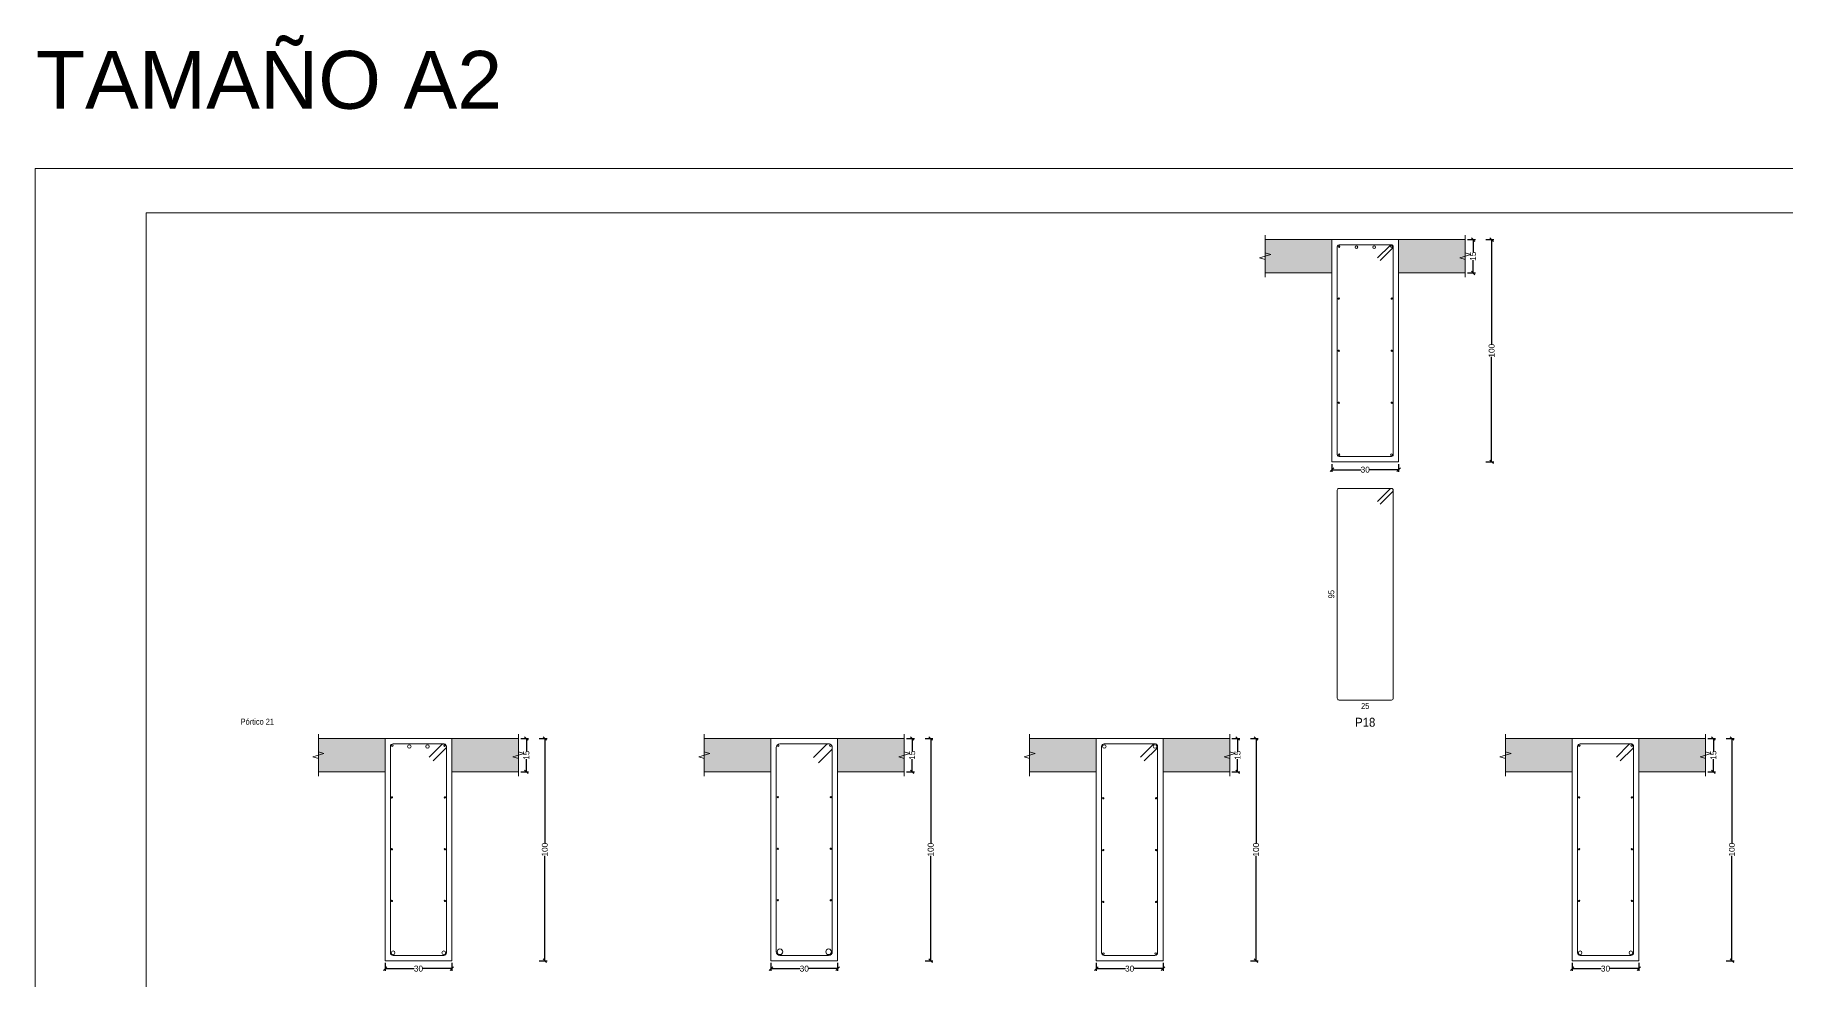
# Model space of a CAD drawing. Header units: millimetres. Extents: x 3 to 479, y -191 to 120.
# Drawn here: x 236.25 to 275.64, y -114.31 to -93.05 of the extents above; entities that cross this region are included whole.
import ezdxf
from ezdxf.enums import TextEntityAlignment as Align

# ---------------------------------------------------------------- set-up
doc = ezdxf.new("R2010")
doc.units = ezdxf.units.MM
for name, color, linetype, lineweight in [('ALZ_REF_REFERENCIA_PORTICO', 3, 'Continuous', 9), ('ARM_LONGITUDINAL_Ø12', 171, 'Continuous', 9), ('ARM_LONGITUDINAL_Ø16', 212, 'Continuous', 9), ('ARM_LONGITUDINAL_Ø25', 20, 'Continuous', 9), ('ARM_LONGITUDINAL_Ø6', 151, 'Continuous', 9), ('ARM_LONGITUDINAL_Ø8', 32, 'Continuous', 9), ('ARM_TRANSVERSAL_Ø8', 32, 'Continuous', 9), ('CIM_REFEREN', 2, 'Continuous', 0), ('RECUAD_LIMITES', 2, 'Continuous', 0), ('RECUAD_MARCO', 1, 'Continuous', 20), ('SEC_CONT_FORJADOS_SECCION', 8, 'Continuous', 9), ('SEC_CONT_VIG_HORMIGON_SECCION', 2, 'Continuous', 9), ('SEC_COTAS_SEC_DIM_VIGA', 122, 'Continuous', 0), ('SEC_COTAS_TEXTOS_DESPIECE_ESTRIBADO', 122, 'Continuous', 0), ('SEC_REF_TXT_POSICIONES_ARM_ESTRIBOS', 1, 'Continuous', 9)]:
    doc.layers.add(name, color=color, linetype=linetype, lineweight=lineweight)
doc.styles.add('CYPETXT_0.2_romans', font='arial.ttf', dxfattribs={"height": 0.133333})
doc.styles.add('CYPETXT_romans', font='arial.ttf', dxfattribs={"height": 0.2})
doc.dimstyles.new('cype_oblique', dxfattribs={"dimtxt": 0.18, "dimasz": 0.18, "dimexe": 0.05, "dimexo": 0.05, "dimgap": 0, "dimtad": 0, "dimdec": 4, "dimzin": 0, "dimdsep": 46, "dimtxsty": 'CYPETXT_0.2_romans', "dimblk": 'OBLIQUE', "dimtsz": 0.04, "dimcen": 0.09, "dimadec": 0, "dimazin": 0, "dimtfac": 1, "dimtdec": 4, "dimtofl": 0, "dimtmove": 2, "dimatfit": 3, "dimfxl": 1, "dimtolj": 1, "dimtzin": 0, "dimarcsym": 0})

# ---------------------------------------------------------------- blocks, each defined once
blk = doc.blocks.new('*D738')
at = {"layer": 'Defpoints', "color": 0, "transparency": 16777216}
for p in [(244.128, -113.881), (245.628, -113.881), (245.628, -114.058)]:
    blk.add_point(p, dxfattribs=at)
at = {"layer": 'SEC_COTAS_SEC_DIM_VIGA', "color": 0, "lineweight": -2, "transparency": 16777216}
for p, q in [((244.088, -114.098), (244.168, -114.018)), ((244.128, -113.931), (244.128, -114.108)), ((244.128, -114.058), (244.782, -114.058)), ((245.628, -114.058), (244.973, -114.058)), ((245.588, -114.098), (245.668, -114.018)), ((245.628, -113.931), (245.628, -114.108))]:
    blk.add_line(p, q, dxfattribs=at)
at = {"layer": 'SEC_COTAS_SEC_DIM_VIGA', "color": 0, "transparency": 16777216, "insert": (244.878, -114.058), "char_height": 0.1333, "attachment_point": 5, "style": 'CYPETXT_0.2_romans'}
blk.add_mtext('\\A1;30', dxfattribs=at)
blk = doc.blocks.new('_OBLIQUE')
at = {"color": 0, "linetype": 'ByBlock', "lineweight": -2}
blk.add_line((-0.5, -0.5), (0.5, 0.5), dxfattribs=at)
blk = doc.blocks.new('*D739')
at = {"layer": 'Defpoints', "color": 0, "transparency": 16777216}
for p in [(247.128, -108.881), (247.305, -108.881), (247.128, -109.631)]:
    blk.add_point(p, dxfattribs=at)
at = {"layer": 'SEC_COTAS_SEC_DIM_VIGA', "color": 0, "lineweight": -2, "transparency": 16777216}
for p, q in [((247.178, -108.881), (247.355, -108.881)), ((247.345, -108.921), (247.265, -108.841)), ((247.305, -108.881), (247.305, -109.166)), ((247.305, -109.631), (247.305, -109.346)), ((247.178, -109.631), (247.355, -109.631)), ((247.345, -109.671), (247.265, -109.591))]:
    blk.add_line(p, q, dxfattribs=at)
at = {"layer": 'SEC_COTAS_SEC_DIM_VIGA', "color": 0, "transparency": 16777216, "insert": (247.305, -109.256), "char_height": 0.1333, "attachment_point": 5, "rotation": 90, "style": 'CYPETXT_0.2_romans'}
blk.add_mtext('\\A1;15', dxfattribs=at)
blk = doc.blocks.new('*D740')
at = {"layer": 'Defpoints', "color": 0, "transparency": 16777216}
for p in [(247.544, -108.881), (247.721, -108.881), (247.544, -113.881)]:
    blk.add_point(p, dxfattribs=at)
at = {"layer": 'SEC_COTAS_SEC_DIM_VIGA', "color": 0, "lineweight": -2, "transparency": 16777216}
for p, q in [((247.594, -108.881), (247.771, -108.881)), ((247.761, -108.921), (247.681, -108.841)), ((247.721, -108.881), (247.721, -111.24)), ((247.721, -113.881), (247.721, -111.522)), ((247.594, -113.881), (247.771, -113.881)), ((247.761, -113.921), (247.681, -113.841))]:
    blk.add_line(p, q, dxfattribs=at)
at = {"layer": 'SEC_COTAS_SEC_DIM_VIGA', "color": 0, "transparency": 16777216, "insert": (247.721, -111.381), "char_height": 0.1333, "attachment_point": 5, "rotation": 90, "style": 'CYPETXT_0.2_romans'}
blk.add_mtext('\\A1;100', dxfattribs=at)
blk = doc.blocks.new('*D741')
at = {"layer": 'Defpoints', "color": 0, "transparency": 16777216}
for p in [(252.808, -113.881), (254.308, -113.881), (254.308, -114.058)]:
    blk.add_point(p, dxfattribs=at)
at = {"layer": 'SEC_COTAS_SEC_DIM_VIGA', "color": 0, "lineweight": -2, "transparency": 16777216}
for p, q in [((252.768, -114.098), (252.848, -114.018)), ((252.808, -113.931), (252.808, -114.108)), ((252.808, -114.058), (253.462, -114.058)), ((254.308, -114.058), (253.653, -114.058)), ((254.268, -114.098), (254.348, -114.018)), ((254.308, -113.931), (254.308, -114.108))]:
    blk.add_line(p, q, dxfattribs=at)
at = {"layer": 'SEC_COTAS_SEC_DIM_VIGA', "color": 0, "transparency": 16777216, "insert": (253.558, -114.058), "char_height": 0.1333, "attachment_point": 5, "style": 'CYPETXT_0.2_romans'}
blk.add_mtext('\\A1;30', dxfattribs=at)
blk = doc.blocks.new('*D742')
at = {"layer": 'Defpoints', "color": 0, "transparency": 16777216}
for p in [(255.808, -108.881), (255.985, -108.881), (255.808, -109.631)]:
    blk.add_point(p, dxfattribs=at)
at = {"layer": 'SEC_COTAS_SEC_DIM_VIGA', "color": 0, "lineweight": -2, "transparency": 16777216}
for p, q in [((255.858, -108.881), (256.035, -108.881)), ((256.025, -108.921), (255.945, -108.841)), ((255.985, -108.881), (255.985, -109.166)), ((255.985, -109.631), (255.985, -109.346)), ((255.858, -109.631), (256.035, -109.631)), ((256.025, -109.671), (255.945, -109.591))]:
    blk.add_line(p, q, dxfattribs=at)
at = {"layer": 'SEC_COTAS_SEC_DIM_VIGA', "color": 0, "transparency": 16777216, "insert": (255.985, -109.256), "char_height": 0.1333, "attachment_point": 5, "rotation": 90, "style": 'CYPETXT_0.2_romans'}
blk.add_mtext('\\A1;15', dxfattribs=at)
blk = doc.blocks.new('*D743')
at = {"layer": 'Defpoints', "color": 0, "transparency": 16777216}
for p in [(256.224, -108.881), (256.401, -108.881), (256.224, -113.881)]:
    blk.add_point(p, dxfattribs=at)
at = {"layer": 'SEC_COTAS_SEC_DIM_VIGA', "color": 0, "lineweight": -2, "transparency": 16777216}
for p, q in [((256.274, -108.881), (256.451, -108.881)), ((256.441, -108.921), (256.361, -108.841)), ((256.401, -108.881), (256.401, -111.24)), ((256.401, -113.881), (256.401, -111.522)), ((256.274, -113.881), (256.451, -113.881)), ((256.441, -113.921), (256.361, -113.841))]:
    blk.add_line(p, q, dxfattribs=at)
at = {"layer": 'SEC_COTAS_SEC_DIM_VIGA', "color": 0, "transparency": 16777216, "insert": (256.401, -111.381), "char_height": 0.1333, "attachment_point": 5, "rotation": 90, "style": 'CYPETXT_0.2_romans'}
blk.add_mtext('\\A1;100', dxfattribs=at)
blk = doc.blocks.new('*D744')
at = {"layer": 'Defpoints', "color": 0, "transparency": 16777216}
for p in [(260.127, -113.881), (261.627, -113.881), (261.627, -114.058)]:
    blk.add_point(p, dxfattribs=at)
at = {"layer": 'SEC_COTAS_SEC_DIM_VIGA', "color": 0, "lineweight": -2, "transparency": 16777216}
for p, q in [((260.087, -114.098), (260.167, -114.018)), ((260.127, -113.931), (260.127, -114.108)), ((260.127, -114.058), (260.782, -114.058)), ((261.627, -114.058), (260.972, -114.058)), ((261.587, -114.098), (261.667, -114.018)), ((261.627, -113.931), (261.627, -114.108))]:
    blk.add_line(p, q, dxfattribs=at)
at = {"layer": 'SEC_COTAS_SEC_DIM_VIGA', "color": 0, "transparency": 16777216, "insert": (260.877, -114.058), "char_height": 0.1333, "attachment_point": 5, "style": 'CYPETXT_0.2_romans'}
blk.add_mtext('\\A1;30', dxfattribs=at)
blk = doc.blocks.new('*D745')
at = {"layer": 'Defpoints', "color": 0, "transparency": 16777216}
for p in [(263.127, -108.881), (263.304, -108.881), (263.127, -109.631)]:
    blk.add_point(p, dxfattribs=at)
at = {"layer": 'SEC_COTAS_SEC_DIM_VIGA', "color": 0, "lineweight": -2, "transparency": 16777216}
for p, q in [((263.177, -108.881), (263.354, -108.881)), ((263.344, -108.921), (263.264, -108.841)), ((263.304, -108.881), (263.304, -109.166)), ((263.304, -109.631), (263.304, -109.346)), ((263.177, -109.631), (263.354, -109.631)), ((263.344, -109.671), (263.264, -109.591))]:
    blk.add_line(p, q, dxfattribs=at)
at = {"layer": 'SEC_COTAS_SEC_DIM_VIGA', "color": 0, "transparency": 16777216, "insert": (263.304, -109.256), "char_height": 0.1333, "attachment_point": 5, "rotation": 90, "style": 'CYPETXT_0.2_romans'}
blk.add_mtext('\\A1;15', dxfattribs=at)
blk = doc.blocks.new('*D746')
at = {"layer": 'Defpoints', "color": 0, "transparency": 16777216}
for p in [(263.543, -108.881), (263.72, -108.881), (263.543, -113.881)]:
    blk.add_point(p, dxfattribs=at)
at = {"layer": 'SEC_COTAS_SEC_DIM_VIGA', "color": 0, "lineweight": -2, "transparency": 16777216}
for p, q in [((263.593, -108.881), (263.77, -108.881)), ((263.76, -108.921), (263.68, -108.841)), ((263.72, -108.881), (263.72, -111.24)), ((263.72, -113.881), (263.72, -111.522)), ((263.593, -113.881), (263.77, -113.881)), ((263.76, -113.921), (263.68, -113.841))]:
    blk.add_line(p, q, dxfattribs=at)
at = {"layer": 'SEC_COTAS_SEC_DIM_VIGA', "color": 0, "transparency": 16777216, "insert": (263.72, -111.381), "char_height": 0.1333, "attachment_point": 5, "rotation": 90, "style": 'CYPETXT_0.2_romans'}
blk.add_mtext('\\A1;100', dxfattribs=at)
blk = doc.blocks.new('*D747')
at = {"layer": 'Defpoints', "color": 0, "transparency": 16777216}
for p in [(265.426, -102.656), (266.926, -102.656), (266.926, -102.833)]:
    blk.add_point(p, dxfattribs=at)
at = {"layer": 'SEC_COTAS_SEC_DIM_VIGA', "color": 0, "lineweight": -2, "transparency": 16777216}
for p, q in [((265.386, -102.873), (265.466, -102.793)), ((265.426, -102.706), (265.426, -102.883)), ((266.886, -102.873), (266.966, -102.793)), ((266.926, -102.706), (266.926, -102.883)), ((265.426, -102.833), (266.081, -102.833)), ((266.926, -102.833), (266.271, -102.833))]:
    blk.add_line(p, q, dxfattribs=at)
at = {"layer": 'SEC_COTAS_SEC_DIM_VIGA', "color": 0, "transparency": 16777216, "insert": (266.176, -102.833), "char_height": 0.1333, "attachment_point": 5, "style": 'CYPETXT_0.2_romans'}
blk.add_mtext('\\A1;30', dxfattribs=at)
blk = doc.blocks.new('*D748')
at = {"layer": 'Defpoints', "color": 0, "transparency": 16777216}
for p in [(268.426, -97.656), (268.603, -97.656), (268.426, -98.406)]:
    blk.add_point(p, dxfattribs=at)
at = {"layer": 'SEC_COTAS_SEC_DIM_VIGA', "color": 0, "lineweight": -2, "transparency": 16777216}
for p, q in [((268.476, -97.656), (268.653, -97.656)), ((268.643, -97.696), (268.563, -97.616)), ((268.603, -97.656), (268.603, -97.941)), ((268.476, -98.406), (268.653, -98.406)), ((268.643, -98.446), (268.563, -98.366)), ((268.603, -98.406), (268.603, -98.12))]:
    blk.add_line(p, q, dxfattribs=at)
at = {"layer": 'SEC_COTAS_SEC_DIM_VIGA', "color": 0, "transparency": 16777216, "insert": (268.603, -98.031), "char_height": 0.1333, "attachment_point": 5, "rotation": 90, "style": 'CYPETXT_0.2_romans'}
blk.add_mtext('\\A1;15', dxfattribs=at)
blk = doc.blocks.new('*D749')
at = {"layer": 'Defpoints', "color": 0, "transparency": 16777216}
for p in [(268.842, -97.656), (269.019, -97.656), (268.842, -102.656)]:
    blk.add_point(p, dxfattribs=at)
at = {"layer": 'SEC_COTAS_SEC_DIM_VIGA', "color": 0, "lineweight": -2, "transparency": 16777216}
for p, q in [((268.892, -97.656), (269.069, -97.656)), ((269.059, -97.696), (268.979, -97.616)), ((269.019, -97.656), (269.019, -100.015)), ((269.019, -102.656), (269.019, -100.296)), ((268.892, -102.656), (269.069, -102.656)), ((269.059, -102.696), (268.979, -102.616))]:
    blk.add_line(p, q, dxfattribs=at)
at = {"layer": 'SEC_COTAS_SEC_DIM_VIGA', "color": 0, "transparency": 16777216, "insert": (269.019, -100.156), "char_height": 0.1333, "attachment_point": 5, "rotation": 90, "style": 'CYPETXT_0.2_romans'}
blk.add_mtext('\\A1;100', dxfattribs=at)
blk = doc.blocks.new('*D750')
at = {"layer": 'Defpoints', "color": 0, "transparency": 16777216}
for p in [(270.832, -113.881), (272.332, -113.881), (272.332, -114.058)]:
    blk.add_point(p, dxfattribs=at)
at = {"layer": 'SEC_COTAS_SEC_DIM_VIGA', "color": 0, "lineweight": -2, "transparency": 16777216}
for p, q in [((270.792, -114.098), (270.872, -114.018)), ((270.832, -113.931), (270.832, -114.108)), ((270.832, -114.058), (271.487, -114.058)), ((272.332, -114.058), (271.677, -114.058)), ((272.292, -114.098), (272.372, -114.018)), ((272.332, -113.931), (272.332, -114.108))]:
    blk.add_line(p, q, dxfattribs=at)
at = {"layer": 'SEC_COTAS_SEC_DIM_VIGA', "color": 0, "transparency": 16777216, "insert": (271.582, -114.058), "char_height": 0.1333, "attachment_point": 5, "style": 'CYPETXT_0.2_romans'}
blk.add_mtext('\\A1;30', dxfattribs=at)
blk = doc.blocks.new('*D751')
at = {"layer": 'Defpoints', "color": 0, "transparency": 16777216}
for p in [(273.832, -108.881), (274.009, -108.881), (273.832, -109.631)]:
    blk.add_point(p, dxfattribs=at)
at = {"layer": 'SEC_COTAS_SEC_DIM_VIGA', "color": 0, "lineweight": -2, "transparency": 16777216}
for p, q in [((273.882, -108.881), (274.059, -108.881)), ((274.049, -108.921), (273.969, -108.841)), ((274.009, -108.881), (274.009, -109.166)), ((274.009, -109.631), (274.009, -109.346)), ((273.882, -109.631), (274.059, -109.631)), ((274.049, -109.671), (273.969, -109.591))]:
    blk.add_line(p, q, dxfattribs=at)
at = {"layer": 'SEC_COTAS_SEC_DIM_VIGA', "color": 0, "transparency": 16777216, "insert": (274.009, -109.256), "char_height": 0.1333, "attachment_point": 5, "rotation": 90, "style": 'CYPETXT_0.2_romans'}
blk.add_mtext('\\A1;15', dxfattribs=at)
blk = doc.blocks.new('*D752')
at = {"layer": 'Defpoints', "color": 0, "transparency": 16777216}
for p in [(274.248, -108.881), (274.425, -108.881), (274.248, -113.881)]:
    blk.add_point(p, dxfattribs=at)
at = {"layer": 'SEC_COTAS_SEC_DIM_VIGA', "color": 0, "lineweight": -2, "transparency": 16777216}
for p, q in [((274.298, -108.881), (274.475, -108.881)), ((274.465, -108.921), (274.385, -108.841)), ((274.425, -108.881), (274.425, -111.24)), ((274.425, -113.881), (274.425, -111.522)), ((274.298, -113.881), (274.475, -113.881)), ((274.465, -113.921), (274.385, -113.841))]:
    blk.add_line(p, q, dxfattribs=at)
at = {"layer": 'SEC_COTAS_SEC_DIM_VIGA', "color": 0, "transparency": 16777216, "insert": (274.425, -111.381), "char_height": 0.1333, "attachment_point": 5, "rotation": 90, "style": 'CYPETXT_0.2_romans'}
blk.add_mtext('\\A1;100', dxfattribs=at)

msp = doc.modelspace()

# ---------------------------------------------------------------- hatches: boundary and pattern name
at = {"layer": 'SEC_CONT_FORJADOS_SECCION', "true_color": 0xdad7d3}
for points in [[(263.92608, -97.6557), (265.42608, -97.6557), (265.42608, -98.4057), (263.92608, -98.4057)], [(268.42608, -97.6557), (266.92608, -97.6557), (266.92608, -98.4057), (268.42608, -98.4057)], [(242.62751, -108.88104), (244.12751, -108.88104), (244.12751, -109.63104), (242.62751, -109.63104)], [(247.12751, -108.88104), (245.62751, -108.88104), (245.62751, -109.63104), (247.12751, -109.63104)], [(251.30751, -108.88104), (252.80751, -108.88104), (252.80751, -109.63104), (251.30751, -109.63104)], [(255.80751, -108.88104), (254.30751, -108.88104), (254.30751, -109.63104), (255.80751, -109.63104)], [(258.6268, -108.88104), (260.1268, -108.88104), (260.1268, -109.63104), (258.6268, -109.63104)], [(263.1268, -108.88104), (261.6268, -108.88104), (261.6268, -109.63104), (263.1268, -109.63104)], [(269.3318, -108.88104), (270.8318, -108.88104), (270.8318, -109.63104), (269.3318, -109.63104)], [(273.8318, -108.88104), (272.3318, -108.88104), (272.3318, -109.63104), (273.8318, -109.63104)]]:
    msp.add_hatch(color=254, dxfattribs=at).paths.add_polyline_path(points)

# ---------------------------------------------------------------- linework, layer by layer
at = {"layer": 'ARM_LONGITUDINAL_Ø12'}
for centre in [(265.97608, -97.8257), (266.37608, -97.8257)]:
    msp.add_circle(centre, 0.03, dxfattribs=at)
at = {"layer": 'ARM_LONGITUDINAL_Ø16'}
for centre in [(244.67417, -109.06104), (245.08084, -109.06104), (260.3068, -109.06104), (261.4468, -109.06104), (244.30751, -113.70104), (245.44751, -113.70104), (271.0118, -113.70104), (272.1518, -113.70104)]:
    msp.add_circle(centre, 0.04, dxfattribs=at)
at = {"layer": 'ARM_LONGITUDINAL_Ø25'}
for centre in [(253.01001, -113.67854), (254.10501, -113.67854)]:
    msp.add_circle(centre, 0.0625, dxfattribs=at)
at = {"layer": 'ARM_LONGITUDINAL_Ø6'}
for centre in [(265.58108, -98.9857), (266.77108, -98.9857), (265.58108, -100.1557), (266.77108, -100.1557), (265.58108, -101.3257), (266.77108, -101.3257), (244.28251, -110.20604), (245.47251, -110.20604), (252.96251, -110.20041), (254.15251, -110.20041), (260.2818, -110.22604), (261.4718, -110.22604), (270.9868, -110.20604), (272.1768, -110.20604), (244.28251, -111.37104), (245.47251, -111.37104), (252.96251, -111.35979), (254.15251, -111.35979), (260.2818, -111.39104), (261.4718, -111.39104), (270.9868, -111.37104), (272.1768, -111.37104), (244.28251, -112.53604), (245.47251, -112.53604), (252.96251, -112.51916), (254.15251, -112.51916), (260.2818, -112.55604), (261.4718, -112.55604), (270.9868, -112.53604), (272.1768, -112.53604)]:
    msp.add_circle(centre, 0.015, dxfattribs=at)
at = {"layer": 'ARM_LONGITUDINAL_Ø8'}
for centre in [(265.58608, -97.8157), (266.76608, -97.8157), (265.58608, -102.4957), (266.76608, -102.4957), (244.28751, -109.04104), (245.46751, -109.04104), (252.96751, -109.04104), (254.14751, -109.04104), (270.9918, -109.04104), (272.1718, -109.04104), (260.2868, -113.72104), (261.4668, -113.72104)]:
    msp.add_circle(centre, 0.02, dxfattribs=at)
at = {"layer": 'ARM_TRANSVERSAL_Ø8'}
for points in [[(266.51153, -98.12683), (266.79437, -97.84399), (266.79934, -97.83792), (266.80304, -97.83101), (266.80532, -97.82351), (266.80608, -97.8157), (266.80532, -97.8079), (266.80304, -97.80039), (266.79934, -97.79348), (266.79437, -97.78742), (266.78831, -97.78244), (266.78139, -97.77875), (266.77389, -97.77647), (266.76608, -97.7757), (265.58608, -97.7757), (265.57078, -97.77875), (265.5578, -97.78742), (265.54913, -97.80039), (265.54608, -97.8157), (265.54608, -102.4957), (265.54913, -102.51101), (265.5578, -102.52399), (265.57078, -102.53266), (265.58608, -102.5357), (266.76608, -102.5357), (266.78139, -102.53266), (266.79437, -102.52399), (266.80304, -102.51101), (266.80608, -102.4957), (266.80608, -97.8157), (266.80532, -97.8079), (266.80304, -97.80039), (266.79934, -97.79348), (266.79437, -97.78742), (266.78831, -97.78244), (266.78139, -97.77875), (266.77389, -97.77647), (266.76608, -97.7757), (266.75983, -97.77619), (266.75372, -97.77766), (266.74793, -97.78006), (266.74257, -97.78334), (266.7378, -97.78742), (266.45496, -98.07026)], [(266.51153, -103.60616), (266.79437, -103.32332), (266.79934, -103.31726), (266.80304, -103.31034), (266.80532, -103.30284), (266.80608, -103.29504), (266.80532, -103.28723), (266.80304, -103.27973), (266.79934, -103.27281), (266.79437, -103.26675), (266.78831, -103.26178), (266.78139, -103.25808), (266.77389, -103.2558), (266.76608, -103.25504), (265.58608, -103.25504), (265.57078, -103.25808), (265.5578, -103.26675), (265.54913, -103.27973), (265.54608, -103.29504), (265.54608, -107.97504), (265.54913, -107.99034), (265.5578, -108.00332), (265.57078, -108.01199), (265.58608, -108.01504), (266.76608, -108.01504), (266.78139, -108.01199), (266.79437, -108.00332), (266.80304, -107.99034), (266.80608, -107.97504), (266.80608, -103.29504), (266.80532, -103.28723), (266.80304, -103.27973), (266.79934, -103.27281), (266.79437, -103.26675), (266.78831, -103.26178), (266.78139, -103.25808), (266.77389, -103.2558), (266.76608, -103.25504), (266.75983, -103.25553), (266.75372, -103.25699), (266.74793, -103.25939), (266.74257, -103.26267), (266.7378, -103.26675), (266.45496, -103.54959)], [(245.20709, -109.3863), (245.48993, -109.10346), (245.49605, -109.0963), (245.50097, -109.08827), (245.50457, -109.07958), (245.50677, -109.07042), (245.50751, -109.06104), (245.50635, -109.04933), (245.50294, -109.03807), (245.49739, -109.0277), (245.48993, -109.01861), (245.48084, -109.01115), (245.47047, -109.0056), (245.45921, -109.00219), (245.44751, -109.00104), (244.30751, -109.00104), (244.28454, -109.0056), (244.26508, -109.01861), (244.25207, -109.03807), (244.24751, -109.06104), (244.24751, -113.70104), (244.25207, -113.724), (244.26508, -113.74346), (244.28454, -113.75647), (244.30751, -113.76104), (245.44751, -113.76104), (245.47047, -113.75647), (245.48993, -113.74346), (245.50294, -113.724), (245.50751, -113.70104), (245.50751, -109.06104), (245.50635, -109.04933), (245.50294, -109.03807), (245.49739, -109.0277), (245.48993, -109.01861), (245.48084, -109.01115), (245.47047, -109.0056), (245.45921, -109.00219), (245.44751, -109.00104), (245.4358, -109.00219), (245.42454, -109.0056), (245.41417, -109.01115), (245.40508, -109.01861), (245.12224, -109.30145)], [(253.8805, -109.42471), (254.16334, -109.14187), (254.1736, -109.12937), (254.18123, -109.11511), (254.18592, -109.09963), (254.18751, -109.08354), (254.18592, -109.06744), (254.18123, -109.05196), (254.1736, -109.0377), (254.16334, -109.0252), (254.15084, -109.01494), (254.13658, -109.00732), (254.1211, -109.00262), (254.10501, -109.00104), (253.01001, -109.00104), (252.97843, -109.00732), (252.95167, -109.0252), (252.93379, -109.05196), (252.92751, -109.08354), (252.92751, -113.67854), (252.93379, -113.71011), (252.95167, -113.73687), (252.97843, -113.75476), (253.01001, -113.76104), (254.10501, -113.76104), (254.13658, -113.75476), (254.16334, -113.73687), (254.18123, -113.71011), (254.18751, -113.67854), (254.18751, -109.08354), (254.18592, -109.06744), (254.18123, -109.05196), (254.1736, -109.0377), (254.16334, -109.0252), (254.15084, -109.01494), (254.13658, -109.00732), (254.1211, -109.00262), (254.10501, -109.00104), (254.0921, -109.00205), (254.07951, -109.00507), (254.06755, -109.01003), (254.05651, -109.01679), (254.04667, -109.0252), (253.76383, -109.30804)], [(261.20638, -109.3863), (261.48922, -109.10346), (261.49534, -109.0963), (261.50026, -109.08827), (261.50386, -109.07958), (261.50606, -109.07042), (261.5068, -109.06104), (261.50564, -109.04933), (261.50223, -109.03807), (261.49668, -109.0277), (261.48922, -109.01861), (261.48013, -109.01115), (261.46976, -109.0056), (261.4585, -109.00219), (261.4468, -109.00104), (260.3068, -109.00104), (260.28383, -109.0056), (260.26437, -109.01861), (260.25136, -109.03807), (260.2468, -109.06104), (260.2468, -113.70104), (260.25136, -113.724), (260.26437, -113.74346), (260.28383, -113.75647), (260.3068, -113.76104), (261.4468, -113.76104), (261.46976, -113.75647), (261.48922, -113.74346), (261.50223, -113.724), (261.5068, -113.70104), (261.5068, -109.06104), (261.50564, -109.04933), (261.50223, -109.03807), (261.49668, -109.0277), (261.48922, -109.01861), (261.48013, -109.01115), (261.46976, -109.0056), (261.4585, -109.00219), (261.4468, -109.00104), (261.43509, -109.00219), (261.42383, -109.0056), (261.41346, -109.01115), (261.40437, -109.01861), (261.12153, -109.30145)], [(271.91138, -109.3863), (272.19422, -109.10346), (272.20034, -109.0963), (272.20526, -109.08827), (272.20886, -109.07958), (272.21106, -109.07042), (272.2118, -109.06104), (272.21064, -109.04933), (272.20723, -109.03807), (272.20168, -109.0277), (272.19422, -109.01861), (272.18513, -109.01115), (272.17476, -109.0056), (272.1635, -109.00219), (272.1518, -109.00104), (271.0118, -109.00104), (270.98883, -109.0056), (270.96937, -109.01861), (270.95636, -109.03807), (270.9518, -109.06104), (270.9518, -113.70104), (270.95636, -113.724), (270.96937, -113.74346), (270.98883, -113.75647), (271.0118, -113.76104), (272.1518, -113.76104), (272.17476, -113.75647), (272.19422, -113.74346), (272.20723, -113.724), (272.2118, -113.70104), (272.2118, -109.06104), (272.21064, -109.04933), (272.20723, -109.03807), (272.20168, -109.0277), (272.19422, -109.01861), (272.18513, -109.01115), (272.17476, -109.0056), (272.1635, -109.00219), (272.1518, -109.00104), (272.14009, -109.00219), (272.12883, -109.0056), (272.11846, -109.01115), (272.10937, -109.01861), (271.82653, -109.30145)]]:
    msp.add_lwpolyline(points, dxfattribs=at)
at = {"layer": 'RECUAD_LIMITES'}
msp.add_lwpolyline([(236.25251, -138.05816), (295.65251, -138.05816), (295.65251, -96.05816), (236.25251, -96.05816), (236.25251, -138.05816)], close=True, dxfattribs=at)
at = {"layer": 'RECUAD_MARCO'}
msp.add_lwpolyline([(238.75251, -137.05816), (294.65251, -137.05816), (294.65251, -97.05816), (238.75251, -97.05816), (238.75251, -137.05816)], close=True, dxfattribs=at)
at = {"layer": 'SEC_CONT_FORJADOS_SECCION'}
for points in [[(263.92608, -97.5557), (263.92608, -97.9557), (264.05108, -97.9932), (263.80108, -98.0682), (263.92608, -98.1057), (263.92608, -98.5057)], [(263.92608, -97.6557), (265.42608, -97.6557), (265.42608, -98.4057), (263.92608, -98.4057)], [(268.42608, -97.6557), (266.92608, -97.6557), (266.92608, -98.4057), (268.42608, -98.4057)], [(268.42608, -97.5557), (268.42608, -97.9557), (268.55108, -97.9932), (268.30108, -98.0682), (268.42608, -98.1057), (268.42608, -98.5057)], [(242.62751, -108.78104), (242.62751, -109.18104), (242.75251, -109.21854), (242.50251, -109.29354), (242.62751, -109.33104), (242.62751, -109.73104)], [(242.62751, -108.88104), (244.12751, -108.88104), (244.12751, -109.63104), (242.62751, -109.63104)], [(247.12751, -108.88104), (245.62751, -108.88104), (245.62751, -109.63104), (247.12751, -109.63104)], [(247.12751, -108.78104), (247.12751, -109.18104), (247.25251, -109.21854), (247.00251, -109.29354), (247.12751, -109.33104), (247.12751, -109.73104)], [(251.30751, -108.78104), (251.30751, -109.18104), (251.43251, -109.21854), (251.18251, -109.29354), (251.30751, -109.33104), (251.30751, -109.73104)], [(251.30751, -108.88104), (252.80751, -108.88104), (252.80751, -109.63104), (251.30751, -109.63104)], [(255.80751, -108.88104), (254.30751, -108.88104), (254.30751, -109.63104), (255.80751, -109.63104)], [(255.80751, -108.78104), (255.80751, -109.18104), (255.93251, -109.21854), (255.68251, -109.29354), (255.80751, -109.33104), (255.80751, -109.73104)], [(258.6268, -108.78104), (258.6268, -109.18104), (258.7518, -109.21854), (258.5018, -109.29354), (258.6268, -109.33104), (258.6268, -109.73104)], [(258.6268, -108.88104), (260.1268, -108.88104), (260.1268, -109.63104), (258.6268, -109.63104)], [(263.1268, -108.88104), (261.6268, -108.88104), (261.6268, -109.63104), (263.1268, -109.63104)], [(263.1268, -108.78104), (263.1268, -109.18104), (263.2518, -109.21854), (263.0018, -109.29354), (263.1268, -109.33104), (263.1268, -109.73104)], [(269.3318, -108.78104), (269.3318, -109.18104), (269.4568, -109.21854), (269.2068, -109.29354), (269.3318, -109.33104), (269.3318, -109.73104)], [(269.3318, -108.88104), (270.8318, -108.88104), (270.8318, -109.63104), (269.3318, -109.63104)], [(273.8318, -108.88104), (272.3318, -108.88104), (272.3318, -109.63104), (273.8318, -109.63104)], [(273.8318, -108.78104), (273.8318, -109.18104), (273.9568, -109.21854), (273.7068, -109.29354), (273.8318, -109.33104), (273.8318, -109.73104)]]:
    msp.add_lwpolyline(points, dxfattribs=at)
at = {"layer": 'SEC_CONT_FORJADOS_SECCION', "color": 254, "true_color": 0xdad7d3}
for points in [[(263.92608, -97.6557), (265.42608, -97.6557), (265.42608, -98.4057), (263.92608, -98.4057)], [(268.42608, -97.6557), (266.92608, -97.6557), (266.92608, -98.4057), (268.42608, -98.4057)], [(242.62751, -108.88104), (244.12751, -108.88104), (244.12751, -109.63104), (242.62751, -109.63104)], [(247.12751, -108.88104), (245.62751, -108.88104), (245.62751, -109.63104), (247.12751, -109.63104)], [(251.30751, -108.88104), (252.80751, -108.88104), (252.80751, -109.63104), (251.30751, -109.63104)], [(255.80751, -108.88104), (254.30751, -108.88104), (254.30751, -109.63104), (255.80751, -109.63104)], [(258.6268, -108.88104), (260.1268, -108.88104), (260.1268, -109.63104), (258.6268, -109.63104)], [(263.1268, -108.88104), (261.6268, -108.88104), (261.6268, -109.63104), (263.1268, -109.63104)], [(269.3318, -108.88104), (270.8318, -108.88104), (270.8318, -109.63104), (269.3318, -109.63104)], [(273.8318, -108.88104), (272.3318, -108.88104), (272.3318, -109.63104), (273.8318, -109.63104)]]:
    msp.add_lwpolyline(points, close=True, dxfattribs=at)
at = {"layer": 'SEC_CONT_VIG_HORMIGON_SECCION'}
for points in [[(266.92608, -97.6557), (265.42608, -97.6557), (265.42608, -102.6557), (266.92608, -102.6557), (266.92608, -97.6557)], [(245.62751, -108.88104), (244.12751, -108.88104), (244.12751, -113.88104), (245.62751, -113.88104), (245.62751, -108.88104)], [(254.30751, -108.88104), (252.80751, -108.88104), (252.80751, -113.88104), (254.30751, -113.88104), (254.30751, -108.88104)], [(261.6268, -108.88104), (260.1268, -108.88104), (260.1268, -113.88104), (261.6268, -113.88104), (261.6268, -108.88104)], [(272.3318, -108.88104), (270.8318, -108.88104), (270.8318, -113.88104), (272.3318, -113.88104), (272.3318, -108.88104)]]:
    msp.add_lwpolyline(points, close=True, dxfattribs=at)

# ---------------------------------------------------------------- texts
at = {"layer": 'ALZ_REF_REFERENCIA_PORTICO', "style": 'CYPETXT_romans', "width": 0.820327}
msp.add_text('Pórtico 21', height=0.133333, dxfattribs=at).set_placement((240.87751, -108.50104), align=Align.MIDDLE_LEFT)
at = {"layer": 'CIM_REFEREN', "insert": (236.26825, -93.41343), "char_height": 1.3, "attachment_point": 1, "style": 'CYPETXT_romans'}
msp.add_mtext_dynamic_manual_height_columns('TAMAÑO A2', width=20.4097016, gutter_width=12.5, heights=[0], dxfattribs=at)
at = {"layer": 'SEC_COTAS_TEXTOS_DESPIECE_ESTRIBADO', "style": 'CYPETXT_romans', "width": 0.872274}
msp.add_text('95', height=0.133333, rotation=90, dxfattribs=at).set_placement((265.47942, -105.63504), align=Align.CENTER)
msp.add_text('25', height=0.133333, dxfattribs=at).set_placement((266.17608, -108.0817), align=Align.TOP_CENTER)
at = {"layer": 'SEC_REF_TXT_POSICIONES_ARM_ESTRIBOS', "style": 'CYPETXT_romans', "width": 0.91451}
msp.add_text('P18', height=0.2, dxfattribs=at).set_placement((266.17608, -108.51504), align=Align.MIDDLE_CENTER)

# ---------------------------------------------------------------- dimensions: what is measured, and where the dimension line sits
at = {"layer": 'SEC_COTAS_SEC_DIM_VIGA'}
for p1, p2, text, picture, middle in [((268.42608, -98.4057), (268.42608, -97.6557), '15', '*D748', (268.60342, -98.0307)), ((268.84208, -102.6557), (268.84208, -97.6557), '100', '*D749', (269.01942, -100.1557)), ((265.42608, -102.6557), (266.92608, -102.6557), '30', '*D747', (266.17608, -102.83304)), ((247.12751, -109.63104), (247.12751, -108.88104), '15', '*D739', (247.30484, -109.25604)), ((247.54351, -113.88104), (247.54351, -108.88104), '100', '*D740', (247.72084, -111.38104)), ((255.80751, -109.63104), (255.80751, -108.88104), '15', '*D742', (255.98484, -109.25604)), ((256.22351, -113.88104), (256.22351, -108.88104), '100', '*D743', (256.40084, -111.38104)), ((263.1268, -109.63104), (263.1268, -108.88104), '15', '*D745', (263.30413, -109.25604)), ((263.5428, -113.88104), (263.5428, -108.88104), '100', '*D746', (263.72013, -111.38104)), ((273.8318, -109.63104), (273.8318, -108.88104), '15', '*D751', (274.00913, -109.25604)), ((274.2478, -113.88104), (274.2478, -108.88104), '100', '*D752', (274.42513, -111.38104)), ((244.12751, -113.88104), (245.62751, -113.88104), '30', '*D738', (244.87751, -114.05837)), ((252.80751, -113.88104), (254.30751, -113.88104), '30', '*D741', (253.55751, -114.05837)), ((260.1268, -113.88104), (261.6268, -113.88104), '30', '*D744', (260.8768, -114.05837)), ((270.8318, -113.88104), (272.3318, -113.88104), '30', '*D750', (271.5818, -114.05837))]:
    dim = msp.add_aligned_dim(p1=p1, p2=p2, distance=-0.17733, text=text, dimstyle='cype_oblique', dxfattribs=at)
    dim.commit()
    dim.dimension.update_dxf_attribs({"geometry": picture, "text_midpoint": middle})

doc.saveas('drawing.dxf')
